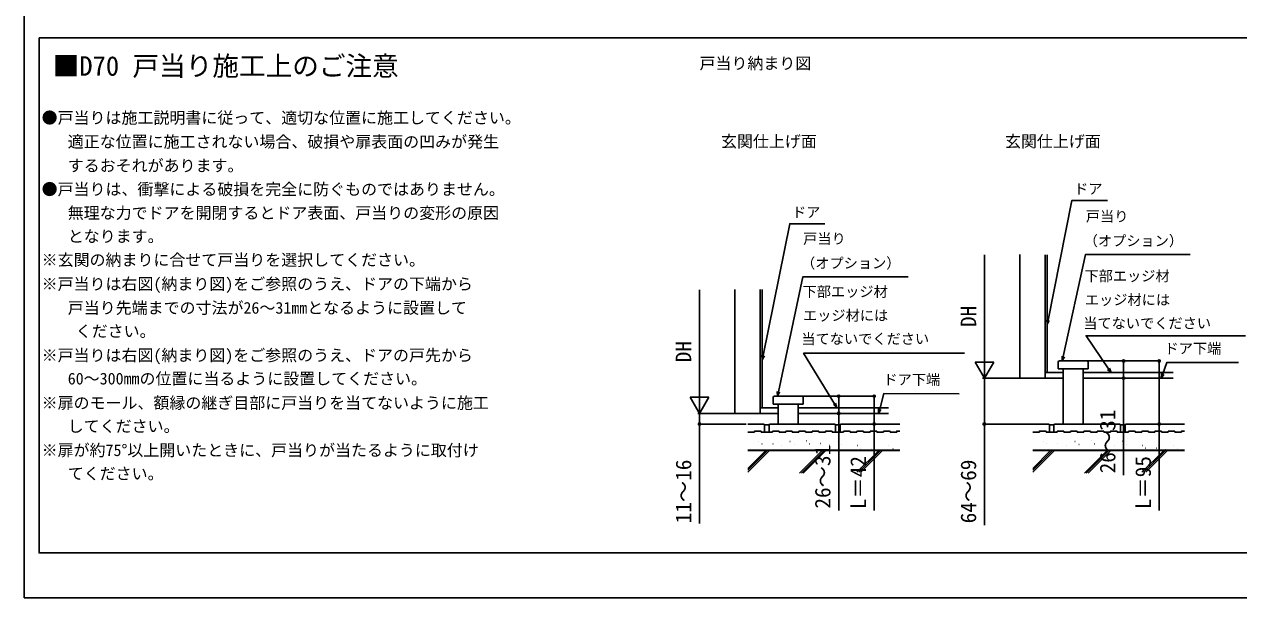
# Model space of a CAD drawing. Units: millimetres, scale not verified. Extents: x -525 to 525, y -783 to 779.
# Drawn here: x -525 to 159, y -783 to -460 of the extents above; entities that cross this region are included whole.
import ezdxf
from ezdxf.enums import TextEntityAlignment as Align

# ---------------------------------------------------------------- set-up
doc = ezdxf.new("R2010")
doc.units = ezdxf.units.MM
doc.header["$LTSCALE"] = 4
for name, color, linetype in [('0-1_USER1', 3, 'Continuous'), ('0-4_YKK_12', 2, 'Continuous'), ('0-5_YKK_13', 4, 'Continuous'), ('0-7_YKK_D', 6, 'Continuous'), ('0-8_YKK_ZWAK', 7, 'Continuous'), ('0-9_YSS_K', 3, 'Continuous')]:
    doc.layers.add(name, color=color, linetype=linetype)
doc.styles.add('ＭＳ ゴシック', font='')
doc.styles.get('ＭＳ ゴシック').set_extended_font_data('MS Gothic')

msp = doc.modelspace()

# ---------------------------------------------------------------- linework, layer by layer
at = {"layer": '0-1_USER1'}
msp.add_lwpolyline([(-516.662, -467.311), (520.241, -467.311), (520.241, -757.642), (-516.662, -757.642)], close=True, dxfattribs=at)
at = {"layer": '0-4_YKK_12'}
for p, q in [((35.961, -589.31), (35.961, -659.138)), ((50.211, -589.511), (50.211, -655.95)), ((51.336, -589.511), (51.336, -655.95)), ((-124.579, -609.185), (-124.579, -679.013)), ((-110.329, -609.185), (-110.329, -675.825)), ((-109.204, -609.185), (-109.204, -675.825)), ((60.336, -655.95), (50.211, -655.95)), ((50.211, -655.95), (50.211, -659.138)), ((122.376, -655.95), (71.586, -655.95)), ((60.336, -659.138), (35.961, -659.138)), ((60.336, -659.138), (50.211, -659.138)), ((122.376, -659.138), (71.586, -659.138)), ((-100.204, -675.825), (-110.329, -675.825)), ((-110.329, -675.825), (-110.329, -679.013)), ((-38.164, -675.825), (-88.954, -675.825)), ((-100.204, -679.013), (-124.579, -679.013)), ((-100.204, -679.013), (-110.329, -679.013)), ((-38.164, -679.013), (-88.954, -679.013))]:
    msp.add_line(p, q, dxfattribs=at)
at = {"layer": '0-5_YKK_13'}
for p, q in [((58.274, -649.388), (73.649, -649.388)), ((57.524, -650.138), (57.524, -653.888)), ((57.524, -653.888), (74.399, -653.888)), ((60.336, -653.888), (60.336, -685.013)), ((71.586, -653.888), (71.586, -685.013)), ((74.399, -650.138), (74.399, -653.888)), ((-103.016, -670.013), (-103.016, -673.763)), ((-102.266, -669.263), (-86.891, -669.263)), ((-86.141, -670.013), (-86.141, -673.763)), ((-103.016, -673.763), (-86.141, -673.763)), ((-100.204, -673.763), (-100.204, -685.013)), ((-88.954, -673.763), (-88.954, -685.013)), ((-100.205, -685.013), (-88.955, -685.013)), ((60.335, -685.013), (71.585, -685.013))]:
    msp.add_line(p, q, dxfattribs=at)
for centre, start, end in [((58.274, -650.138), 90, 180), ((73.649, -650.138), 0, 90), ((-102.266, -670.013), 90, 180), ((-86.891, -670.013), 0, 90)]:
    msp.add_arc(centre, 0.75, start, end, dxfattribs=at)
at = {"layer": '0-7_YKK_D'}
for p, q in [((15.961, -648.638), (15.961, -589.511)), ((-144.579, -668.513), (-144.579, -609.386)), ((15.961, -659.138), (15.961, -640.951)), ((74.024, -649.388), (82.909, -649.388)), ((74.024, -649.388), (82.909, -649.388)), ((74.094, -649.388), (95.399, -649.388)), ((74.649, -649.388), (115.399, -649.388)), ((75.149, -649.388), (89.774, -649.388)), ((15.961, -659.138), (10.711, -650.045)), ((21.211, -650.045), (10.711, -650.045)), ((15.961, -659.138), (21.211, -650.045)), ((-144.579, -679.013), (-144.579, -660.826)), ((35.165, -659.138), (14.961, -659.138)), ((48.836, -659.138), (14.961, -659.138)), ((74.537, -659.138), (95.399, -659.138)), ((74.774, -659.138), (82.909, -659.138)), ((-144.579, -679.013), (-149.829, -669.92)), ((-139.329, -669.92), (-149.829, -669.92)), ((-144.579, -679.013), (-139.329, -669.92)), ((-86.516, -669.263), (-77.631, -669.263)), ((-86.446, -669.263), (-65.141, -669.263)), ((-85.891, -669.263), (-45.141, -669.263)), ((-81.641, -669.263), (-67.016, -669.263)), ((-125.579, -679.013), (-145.579, -679.013)), ((-111.907, -679.013), (-145.579, -679.013)), ((-86.003, -679.013), (-65.141, -679.013)), ((-85.766, -679.013), (-77.631, -679.013)), ((-118.282, -685.013), (-145.579, -685.013)), ((-63.173, -685.013), (-45.141, -685.013)), ((43.405, -685.013), (14.961, -685.013)), ((96.752, -685.013), (115.399, -685.013))]:
    msp.add_line(p, q, dxfattribs=at)
for points in [[(51.336, -628.931), (51.832, -626.43), (65.21, -558.893), (85.229, -558.893)], [(-109.204, -648.806), (-108.699, -646.306), (-93.728, -572.093), (-73.969, -572.093)], [(59.852, -649.388), (60.396, -646.896), (72.957, -589.37), (131.821, -589.37)], [(-100.688, -669.263), (-100.154, -666.769), (-86.281, -601.959), (-26.965, -601.959)], [(52.502, -626.562), (51.336, -628.931), (51.161, -626.297)], [(87.384, -655.95), (85.951, -653.841), (73.283, -635.196), (162.983, -635.196)], [(-108.03, -646.441), (-109.204, -648.806), (-109.369, -646.171)], [(-67.159, -675.825), (-68.488, -673.649), (-85.911, -645.118), (4.705, -645.118)], [(61.063, -647.042), (59.852, -649.388), (59.728, -646.751)], [(94.399, -649.388), (94.399, -659.138), (94.399, -713.892)], [(114.399, -649.388), (114.399, -685.013), (114.399, -733.631)], [(86.516, -653.457), (87.384, -655.95), (85.385, -654.225)], [(115.556, -659.138), (116.416, -656.737), (118.714, -650.326), (159.032, -650.333)], [(117.06, -656.968), (115.556, -659.138), (115.773, -656.507)], [(15.961, -659.138), (15.961, -685.013), (15.961, -742.017)], [(-99.486, -666.912), (-100.688, -669.263), (-100.822, -666.626)], [(-66.141, -669.263), (-66.141, -679.013), (-66.141, -733.767)], [(-46.141, -669.263), (-46.141, -685.013), (-46.141, -733.631)], [(-43.667, -679.013), (-43.023, -676.545), (-40.758, -667.855), (1.707, -667.862)], [(-67.905, -673.293), (-67.159, -675.825), (-69.071, -674.005)], [(-42.362, -676.718), (-43.667, -679.013), (-43.685, -676.373)], [(-144.579, -679.013), (-144.579, -685.013), (-144.579, -741.131)]]:
    msp.add_lwpolyline(points, dxfattribs=at)
for centre in [(94.399, -649.388), (114.399, -649.388), (94.399, -659.138), (-66.141, -669.263), (-46.141, -669.263), (-66.141, -679.013), (-144.579, -685.013), (-46.141, -685.013), (15.961, -685.013), (114.399, -685.013)]:
    msp.add_circle(centre, 0.637, dxfattribs=at)
at = {"layer": '0-8_YKK_ZWAK'}
msp.add_line((-525, 747.1), (-525, -782.9), dxfattribs=at)
msp.add_lwpolyline([(-525, -782.9), (525, -782.9), (525, 747.1)], dxfattribs=at)
at = {"layer": '0-9_YSS_K'}
for p, q in [((-108.497, -685.013), (-117.282, -685.013)), ((-113.56, -689.513), (-117.282, -689.513)), ((-109.81, -689.513), (-109.81, -688.95)), ((-109.81, -689.513), (-103.517, -689.513)), ((-107.935, -689.513), (-107.935, -685.575)), ((-105.392, -689.513), (-105.392, -685.575)), ((-104.83, -685.013), (-68.455, -685.013)), ((-103.517, -688.95), (-99.767, -688.95)), ((-103.517, -689.513), (-103.517, -688.95)), ((-99.767, -689.513), (-99.767, -688.95)), ((-96.017, -689.513), (-99.767, -689.513)), ((-96.017, -688.95), (-92.267, -688.95)), ((-96.017, -689.513), (-96.017, -688.95)), ((-92.267, -689.513), (-92.267, -688.95)), ((-88.517, -689.513), (-92.267, -689.513)), ((-88.517, -688.95), (-84.767, -688.95)), ((-88.517, -689.513), (-88.517, -688.95)), ((-84.767, -689.513), (-84.767, -688.95)), ((-81.017, -689.513), (-84.767, -689.513)), ((-81.017, -688.95), (-77.267, -688.95)), ((-81.017, -689.513), (-81.017, -688.95)), ((-77.267, -689.513), (-77.267, -688.95)), ((-73.517, -689.513), (-77.267, -689.513)), ((-69.767, -689.513), (-69.767, -688.95)), ((-69.767, -689.513), (-63.475, -689.513)), ((-67.892, -689.513), (-67.892, -685.575)), ((-65.35, -689.513), (-65.35, -685.575)), ((-63.475, -689.513), (-65.35, -689.513)), ((-64.788, -685.013), (-31.789, -685.013)), ((-63.475, -688.95), (-59.725, -688.95)), ((-63.475, -689.513), (-63.475, -688.95)), ((-59.725, -689.513), (-59.725, -688.95)), ((-55.975, -689.513), (-59.725, -689.513)), ((-55.975, -688.95), (-52.225, -688.95)), ((-55.975, -689.513), (-55.975, -688.95)), ((-52.225, -689.513), (-52.225, -688.95)), ((-48.475, -689.513), (-52.225, -689.513)), ((-48.475, -688.95), (-44.725, -688.95)), ((-48.475, -689.513), (-48.475, -688.95)), ((-44.725, -689.513), (-44.725, -688.95)), ((-40.975, -689.513), (-44.725, -689.513)), ((-40.975, -688.95), (-37.225, -688.95)), ((-40.975, -689.513), (-40.975, -688.95)), ((-37.225, -689.513), (-37.225, -688.95)), ((-33.475, -689.513), (-37.225, -689.513)), ((52.043, -685.013), (43.257, -685.013)), ((46.98, -689.513), (43.257, -689.513)), ((50.73, -689.513), (50.73, -688.95)), ((50.73, -689.513), (57.022, -689.513)), ((52.605, -689.513), (52.605, -685.575)), ((55.147, -689.513), (55.147, -685.575)), ((55.71, -685.013), (92.085, -685.013)), ((57.022, -688.95), (60.772, -688.95)), ((57.022, -689.513), (57.022, -688.95)), ((60.772, -689.513), (60.772, -688.95)), ((64.522, -689.513), (60.772, -689.513)), ((64.522, -688.95), (68.272, -688.95)), ((64.522, -689.513), (64.522, -688.95)), ((68.272, -689.513), (68.272, -688.95)), ((72.022, -689.513), (68.272, -689.513)), ((72.022, -688.95), (75.772, -688.95)), ((72.022, -689.513), (72.022, -688.95)), ((75.772, -689.513), (75.772, -688.95)), ((79.522, -689.513), (75.772, -689.513)), ((79.522, -688.95), (83.272, -688.95)), ((79.522, -689.513), (79.522, -688.95)), ((83.272, -689.513), (83.272, -688.95)), ((87.022, -689.513), (83.272, -689.513)), ((90.772, -689.513), (90.772, -688.95)), ((90.772, -689.513), (97.065, -689.513)), ((92.647, -689.513), (92.647, -685.575)), ((95.19, -689.513), (95.19, -685.575)), ((97.065, -689.513), (95.19, -689.513)), ((95.752, -685.013), (128.751, -685.013)), ((97.065, -688.95), (100.815, -688.95)), ((97.065, -689.513), (97.065, -688.95)), ((100.815, -689.513), (100.815, -688.95)), ((104.565, -689.513), (100.815, -689.513)), ((104.565, -688.95), (108.315, -688.95)), ((104.565, -689.513), (104.565, -688.95)), ((108.315, -689.513), (108.315, -688.95)), ((112.065, -689.513), (108.315, -689.513)), ((112.065, -688.95), (115.815, -688.95)), ((112.065, -689.513), (112.065, -688.95)), ((115.815, -689.513), (115.815, -688.95)), ((119.565, -689.513), (115.815, -689.513)), ((119.565, -688.95), (123.315, -688.95)), ((119.565, -689.513), (119.565, -688.95)), ((123.315, -689.513), (123.315, -688.95)), ((127.065, -689.513), (123.315, -689.513)), ((-111.337, -694.623), (-111.262, -694.623)), ((-109.419, -696.183), (-109.344, -696.183)), ((-103.217, -696.144), (-103.142, -696.144)), ((-98.174, -697.186), (-98.099, -697.186)), ((-93.589, -694.769), (-93.514, -694.769)), ((-91.297, -696.603), (-91.222, -696.603)), ((-84.443, -694.505), (-84.367, -694.505)), ((-82.525, -696.066), (-82.45, -696.066)), ((-76.322, -696.026), (-76.247, -696.026)), ((-71.279, -697.068), (-71.204, -697.068)), ((-66.695, -694.651), (-66.62, -694.651)), ((-64.403, -696.485), (-64.328, -696.485)), ((-55.655, -697.044), (-55.58, -697.044)), ((-37.907, -697.19), (-37.832, -697.19)), ((49.203, -694.623), (49.278, -694.623)), ((51.12, -696.183), (51.195, -696.183)), ((57.323, -696.144), (57.398, -696.144)), ((62.366, -697.186), (62.441, -697.186)), ((66.951, -694.769), (67.026, -694.769)), ((69.243, -696.603), (69.318, -696.603)), ((76.097, -694.505), (76.172, -694.505)), ((78.015, -696.066), (78.09, -696.066)), ((84.218, -696.026), (84.293, -696.026)), ((89.261, -697.068), (89.336, -697.068)), ((93.845, -694.651), (93.92, -694.651)), ((96.137, -696.485), (96.212, -696.485)), ((104.885, -697.044), (104.96, -697.044)), ((122.633, -697.19), (122.708, -697.19)), ((-31.789, -699.632), (-117.295, -699.632)), ((-117.295, -699.976), (-31.795, -699.976)), ((-105.161, -699.976), (-117.295, -712.111)), ((-106.221, -699.976), (-117.295, -711.05)), ((-107.282, -699.976), (-117.295, -709.989)), ((-75.462, -699.976), (-88.233, -712.747)), ((-74.401, -699.976), (-87.173, -712.747)), ((-73.341, -699.976), (-86.112, -712.747)), ((-43.853, -700.186), (-55.848, -712.182)), ((-42.773, -700.168), (-54.788, -712.182)), ((-53.738, -698.605), (-53.663, -698.605)), ((-41.694, -700.149), (-53.727, -712.182)), ((-47.535, -698.565), (-47.46, -698.565)), ((-42.492, -699.607), (-42.417, -699.607)), ((-35.615, -699.024), (-35.54, -699.024)), ((128.751, -699.632), (43.244, -699.632)), ((43.244, -699.976), (128.745, -699.976)), ((55.379, -699.976), (43.244, -712.111)), ((54.319, -699.976), (43.244, -711.05)), ((53.258, -699.976), (43.244, -709.989)), ((85.078, -699.976), (72.307, -712.747)), ((86.139, -699.976), (73.367, -712.747)), ((87.199, -699.976), (74.428, -712.747)), ((116.687, -700.186), (104.692, -712.182)), ((117.767, -700.168), (105.752, -712.182)), ((106.802, -698.605), (106.877, -698.605)), ((118.846, -700.149), (106.813, -712.182)), ((113.005, -698.565), (113.08, -698.565)), ((118.048, -699.607), (118.123, -699.607)), ((124.925, -699.024), (125, -699.024))]:
    msp.add_line(p, q, dxfattribs=at)
for points in [[(-113.56, -689.513), (-113.56, -688.95), (-109.81, -688.95)], [(-73.517, -689.513), (-73.517, -688.95), (-69.767, -688.95)], [(-33.475, -689.513), (-33.475, -688.95), (-31.789, -688.95)], [(46.98, -689.513), (46.98, -688.95), (50.73, -688.95)], [(87.022, -689.513), (87.022, -688.95), (90.772, -688.95)], [(127.065, -689.513), (127.065, -688.95), (128.751, -688.95)]]:
    msp.add_lwpolyline(points, dxfattribs=at)
for centre, radius, start, end in [((-108.497, -685.575), 0.562, 0, 90), ((-106.637, -682.154), 3.358, 244.18053, 294.1324), ((-104.83, -685.575), 0.562, 90, 180), ((-68.455, -685.575), 0.562, 0, 90), ((-66.594, -682.154), 3.358, 244.18053, 294.1324), ((-64.788, -685.575), 0.562, 90, 180), ((52.043, -685.575), 0.562, 0, 90), ((53.903, -682.154), 3.358, 244.18053, 294.1324), ((55.71, -685.575), 0.562, 90, 180), ((92.085, -685.575), 0.562, 0, 90), ((93.945, -682.154), 3.358, 244.18053, 294.1324), ((95.752, -685.575), 0.562, 90, 180)]:
    msp.add_arc(centre, radius, start, end, dxfattribs=at)

# ---------------------------------------------------------------- texts
at = {"layer": '0-1_USER1', "style": 'ＭＳ ゴシック'}
for s, height, p in [('■D70 戸当り施工上のご注意', 11, (-509, -491.9)), ('戸当り納まり図', 6.598, (-144.579, -486.9)), ('●戸当りは施工説明書に従って、適切な位置に施工してください。', 6.598, (-515.227, -517.587)), ('\u3000 適正な位置に施工されない場合、破損や扉表面の凹みが発生', 6.598, (-514, -531.091)), ('玄関仕上げ面', 6.598, (-132.466, -530.9)), ('玄関仕上げ面', 6.598, (27.534, -530.9)), ('\u3000 するおそれがあります。', 6.598, (-514, -544.564)), ('●戸当りは、衝撃による破損を完全に防ぐものではありません。', 6.598, (-515.227, -557.883)), ('\u3000 無理な力でドアを開閉するとドア表面、戸当りの変形の原因', 6.598, (-514, -571.233)), ('\u3000 となります。', 6.598, (-514, -584.43)), ('※玄関の納まりに合せて戸当りを選択してください。', 6.598, (-515.227, -597.708)), ('※戸当りは右図(納まり図)をご参照のうえ、ドアの下端から', 6.598, (-515.227, -611.283)), ('\u3000 戸当り先端までの寸法が26～31mmとなるように設置して', 6.598, (-514, -624.745)), ('\u3000  ください。', 6.598, (-514, -637.911)), ('※戸当りは右図(納まり図)をご参照のうえ、ドアの戸先から', 6.598, (-515.227, -651.497)), ('\u3000 60～300mmの位置に当るように設置してください。', 6.598, (-514, -664.652)), ('※扉のモール、額縁の継ぎ目部に戸当りを当てないように施工', 6.598, (-515.227, -678.34)), ('\u3000 してください。', 6.598, (-514, -691.475)), ('※扉が約75°以上開いたときに、戸当りが当たるように取付け', 6.598, (-515.227, -705.009)), ('\u3000 てください。', 6.598, (-514, -718.175))]:
    msp.add_text(s, height=height, dxfattribs=at).set_placement(p, align=Align.BOTTOM_LEFT)
at = {"layer": '0-7_YKK_D', "style": 'ＭＳ ゴシック'}
for s, p in [('ドア', (66.477, -557.07)), ('ドア', (-92.462, -570.269)), ('戸当り', (73.081, -572.558)), ('戸当り', (-86.156, -585.147)), ('（オプション）', (71.9, -586.362)), ('（オプション）', (-87.338, -598.951)), ('下部エッジ材', (72.334, -606.195)), ('下部エッジ材', (-86.496, -615.007)), ('エッジ材には', (72.561, -619.627)), ('エッジ材には', (-86.269, -628.438)), ('当てないでください', (71.652, -632.831)), ('当てないでください', (-87.178, -641.643)), ('ドア下端', (117.432, -647.082)), ('ドア下端', (-40.933, -664.613))]:
    msp.add_text(s, height=5.865, dxfattribs=at).set_placement(p, align=Align.BOTTOM_LEFT)
for s, p in [('DH', (13.961, -630.29)), ('DH', (-146.579, -650.165)), ('26～31', (92.399, -712.779)), ('26～31', (-68.141, -732.654)), ('L＝42', (-48.141, -732.995)), ('L＝95', (112.399, -732.995)), ('11～16', (-146.579, -740.972)), ('64～69', (13.961, -740.972))]:
    msp.add_text(s, height=8.798, rotation=90, dxfattribs=at).set_placement(p, align=Align.BOTTOM_LEFT)

doc.saveas('drawing.dxf')
